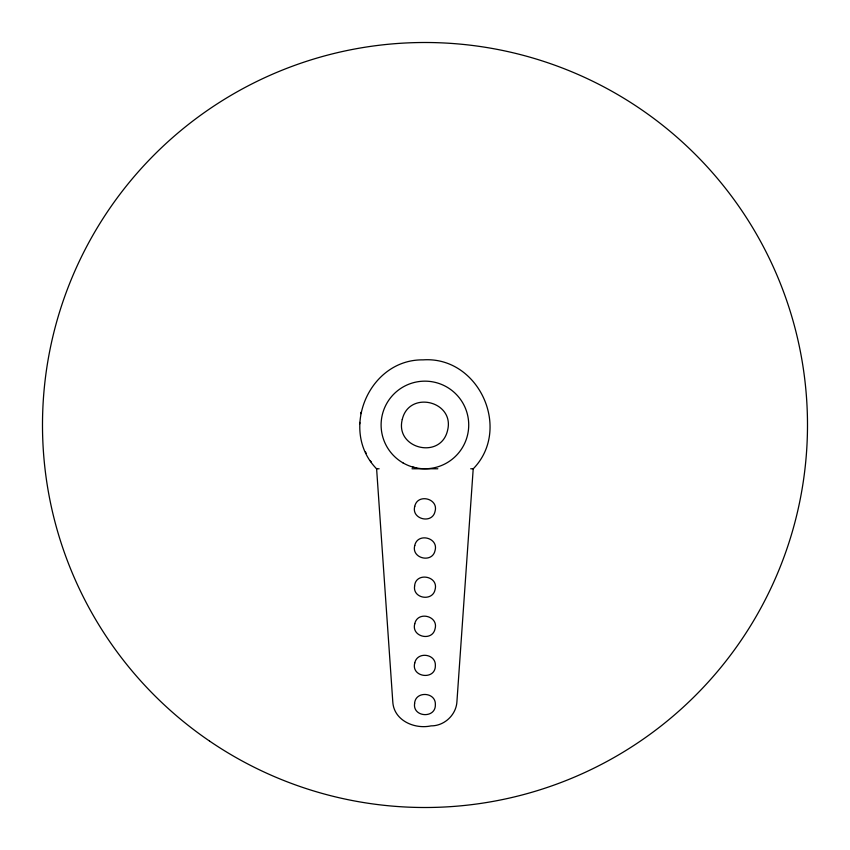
<?xml version="1.0" encoding="UTF-8"?>
<svg xmlns="http://www.w3.org/2000/svg" width="850" height="850" viewBox="0 0 850 850"><rect width="100%" height="100%" fill="white"/><g stroke="black" fill="none" stroke-linecap="round" stroke-linejoin="round"><path stroke-width="1.27" d="M376.614 468.839L392.785 701.749C393.731 720.428 414.46 729.491 431.056 725.868C444.274 726.028 456.163 714.935 456.918 701.749L473.206 468.849C512.082 429.048 478.784 356.033 423.109 359.869C368.9 359.104 338.991 430.461 376.55 468.764M359.699 423.799L359.709 422.397M360.676 413.674L360.899 412.346M376.444 468.775L379.111 468.775M411.995 468.775L437.824 468.775M470.719 468.775L473.386 468.775M412.516 467.033L416.702 467.999M370.366 460.774L371.344 462.166M365.489 451.924L366.201 453.379M402.284 419.39C394.697 448.694 440.64 460.02 447.536 430.536C455.132 401.232 409.179 389.906 402.284 419.39M414.768 506.356C411.039 519.265 432.353 524.524 435.062 511.36C438.781 498.44 417.467 493.191 414.768 506.356M414.768 545.509C411.039 558.418 432.353 563.667 435.062 550.503C438.781 537.593 417.467 532.344 414.768 545.509M414.609 586.011C412.505 598.538 432.629 601.832 435.062 589.656C438.993 575.854 415.533 571.71 414.609 586.011M414.768 623.804C411.007 636.799 432.353 641.973 435.062 628.809C438.781 615.889 417.467 610.64 414.768 623.804M414.768 662.957C410.741 677.439 435.763 680.638 435.359 665.454C435.859 653.629 417.106 651.281 414.768 662.957M414.609 703.46C412.42 717.347 435.869 718.898 435.359 704.607C435.965 691.911 415.278 690.689 414.609 703.46M209.525 741.041A382.5 382.5 0 0 0 806.427 453.581A382.5 382.5 0 0 0 259.038 80.378A382.5 382.5 0 0 0 209.525 741.041M403.006 462.899A43.807 43.807 0 0 0 468.722 424.957A43.807 43.807 0 0 0 403.006 387.026A43.807 43.807 0 0 0 403.006 462.899"/></g></svg>
